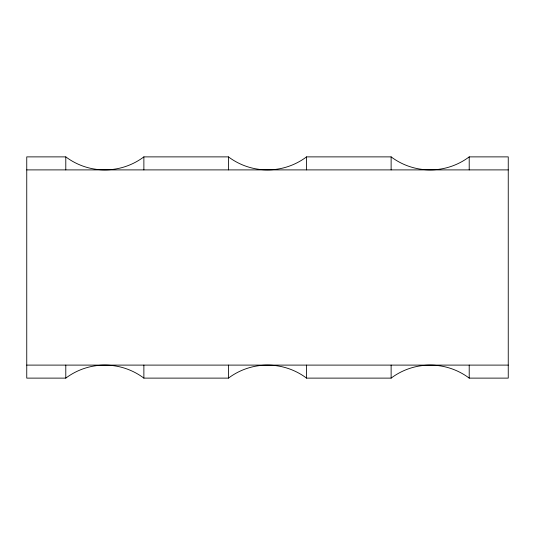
<?xml version="1.0" encoding="UTF-8"?>
<svg xmlns="http://www.w3.org/2000/svg" width="535" height="535" viewBox="0 0 535 535"><rect width="100%" height="100%" fill="white"/><g stroke="black" fill="none" stroke-linecap="round" stroke-linejoin="round"><path stroke-width="0.8" d="M65.792 156.882L26.75 156.882L26.75 378.118L65.792 378.118A65.069 65.069 0 0 1 143.875 378.118L228.458 378.118A65.069 65.069 0 0 1 306.542 378.118L391.125 378.118A65.069 65.069 0 0 1 469.208 378.118L508.25 378.118L508.25 156.882L469.208 156.882A65.069 65.069 0 0 1 391.125 156.882L306.542 156.882A65.069 65.069 0 0 1 228.458 156.882L143.875 156.882A65.069 65.069 0 0 1 65.792 156.882L65.792 169.896M26.75 169.896L508.25 169.896M26.75 365.104L508.25 365.104M469.208 156.882L469.208 169.896M469.208 365.104L469.208 378.118M391.125 156.882L391.125 169.896M391.125 365.104L391.125 378.118M306.542 156.882L306.542 169.896M306.542 365.104L306.542 378.118M228.458 156.882L228.458 169.896M228.458 365.104L228.458 378.118M143.875 156.882L143.875 169.896M143.875 365.104L143.875 378.118M65.792 365.104L65.792 378.118"/></g></svg>
